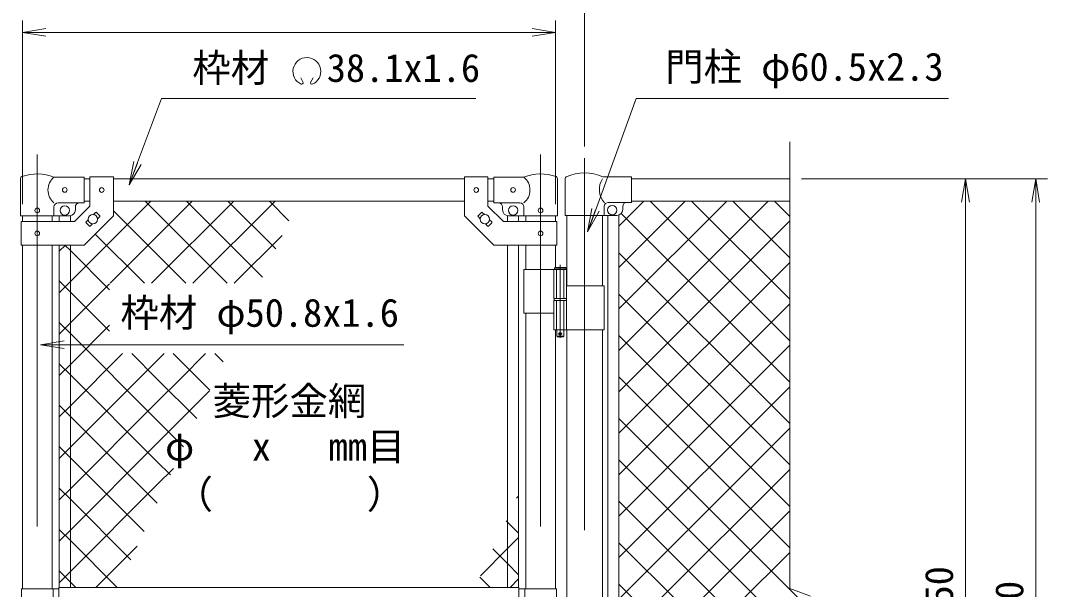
# Model space of a CAD drawing. Units: millimetres, scale not verified. Extents: x -4200 to 4200, y -2970 to 2970.
# Drawn here: x -2564 to -812, y 760 to 1732 of the extents above; entities that cross this region are included whole.
import ezdxf
from ezdxf.enums import TextEntityAlignment as Align

# ---------------------------------------------------------------- set-up
doc = ezdxf.new("R2010")
doc.units = ezdxf.units.MM
doc.header["$LTSCALE"] = 20
doc.linetypes.add('DASHED', pattern=[7.5, 6, -1.5])
doc.linetypes.add('USER1', pattern=[50.8, 31.75, -6.35, 6.35, -6.35])
for name, color, linetype, lineweight in [('0-1_D-BMK', 2, 'USER1', 13), ('0-2_D-STR1', 1, 'Continuous', 18), ('0-3_D-STR3', 3, 'Continuous', 13), ('0-4_D-STR-DIM', 7, 'Continuous', 9), ('0-5_0', 3, 'Continuous', 18), ('0-6_D-STR-TXT', 7, 'Continuous', 9), ('0-7_D-STR2', 7, 'Continuous', 9)]:
    doc.layers.add(name, color=color, linetype=linetype, lineweight=lineweight)
doc.styles.add('ＭＳ ゴシック', font='')
doc.styles.get('ＭＳ ゴシック').set_extended_font_data('MS Gothic')

# ---------------------------------------------------------------- blocks, each defined once
blk = doc.blocks.new('_Open')
at = {"layer": '0-5_0', "color": 7, "lineweight": 9}
blk.add_line((-20, 3.33), (0, 0), dxfattribs=at)
blk.add_lwpolyline([(-20, -3.33), (0, 0), (-20, 0)], dxfattribs=at)

msp = doc.modelspace()

# ---------------------------------------------------------------- linework, layer by layer
at = {"layer": '0-1_D-BMK'}
for p, q in [((-2535.9, 1503.1), (-2535.9, -35.29)), ((-1676.7, 1503.1), (-1676.7, -35.29)), ((-1601.55, 1496.61), (-1601.55, -120.04)), ((-1643.28, 1314.79), (-1643.28, 1189.9)), ((-1646.9, 1196.87), (-1639.65, 1196.87))]:
    msp.add_line(p, q, dxfattribs=at)
at = {"layer": '0-2_D-STR1'}
for p, q in [((-2455.9, 1461.37), (-2445.9, 1461.37)), ((-2405.9, 1461.37), (-1806.7, 1461.37)), ((-1766.7, 1461.37), (-1756.7, 1461.37)), ((-1521.55, 1461.37), (-1251.55, 1461.37)), ((-2455.9, 1423.37), (-2445.9, 1423.37)), ((-2405.9, 1423.37), (-1806.7, 1423.37)), ((-1766.7, 1423.37), (-1756.7, 1423.37)), ((-1521.55, 1423.37), (-1251.55, 1423.37)), ((-2561.3, 1398.37), (-2561.3, 1388.32)), ((-2510.5, 1398.37), (-2510.5, 1388.32)), ((-1702.1, 1398.37), (-1702.1, 1388.32)), ((-1651.3, 1398.37), (-1651.3, 1388.32)), ((-1631.8, 1399.07), (-1631.8, 1278.87)), ((-1571.3, 1399.07), (-1571.3, 1278.87)), ((-2561.3, 1348.32), (-2561.3, 761.37)), ((-2510.5, 1348.32), (-2510.5, 761.37)), ((-1702.1, 1348.32), (-1702.1, 1306.87)), ((-1651.3, 1348.32), (-1651.3, 1309.87)), ((-1702.1, 1231.87), (-1702.1, 761.37)), ((-1651.3, 1203.87), (-1651.3, 761.37)), ((-1631.8, 1203.87), (-1631.8, 746.87)), ((-1571.3, 1203.87), (-1571.3, 746.87))]:
    msp.add_line(p, q, dxfattribs=at)
at = {"layer": '0-3_D-STR3'}
for p, q in [((-2564.45, 1398.37), (-2564.45, 1462.06)), ((-2455.9, 1464.37), (-2507.35, 1464.37)), ((-2455.9, 1464.37), (-2455.9, 1420.37)), ((-2445.9, 1464.57), (-2445.9, 1414.89)), ((-2445.9, 1464.57), (-2405.9, 1464.57)), ((-2405.9, 1464.57), (-2405.9, 1398.32)), ((-1806.7, 1464.57), (-1806.7, 1398.32)), ((-1766.7, 1464.57), (-1806.7, 1464.57)), ((-1766.7, 1464.57), (-1766.7, 1414.89)), ((-1756.7, 1464.37), (-1705.25, 1464.37)), ((-1756.7, 1464.37), (-1756.7, 1420.37)), ((-1648.15, 1398.37), (-1648.15, 1462.06)), ((-1634.95, 1461.92), (-1634.95, 1399.07)), ((-1570.41, 1465.07), (-1521.55, 1465.07)), ((-1521.55, 1421.07), (-1521.55, 1465.07)), ((-2455.9, 1420.37), (-2500.35, 1420.37)), ((-1756.7, 1420.37), (-1712.25, 1420.37)), ((-1561.15, 1421.07), (-1521.55, 1421.07)), ((-2507.35, 1398.37), (-2507.35, 1413.37)), ((-2472.46, 1388.32), (-2445.9, 1414.89)), ((-2470.9, 1413.37), (-2470.9, 1408.37)), ((-2440.02, 1400.27), (-2436.3, 1403.98)), ((-2434.89, 1403.98), (-2429.23, 1398.33)), ((-1777.71, 1403.98), (-1783.36, 1398.33)), ((-1772.58, 1400.27), (-1776.29, 1403.98)), ((-1740.13, 1388.32), (-1766.7, 1414.89)), ((-1741.7, 1413.37), (-1741.7, 1408.37)), ((-1705.25, 1398.37), (-1705.25, 1413.37)), ((-1568.15, 1414.07), (-1568.15, 1399.07)), ((-1536.55, 1409.07), (-1536.55, 1414.07)), ((-2564.45, 1398.37), (-2507.35, 1398.37)), ((-2563.6, 1388.32), (-2472.46, 1388.32)), ((-2563.6, 1388.32), (-2563.6, 1348.32)), ((-2507.35, 1398.37), (-2480.9, 1398.37)), ((-2498.4, 1398.37), (-2498.4, 1388.32)), ((-2479.4, 1398.37), (-2479.4, 1388.32)), ((-2452.56, 1387.72), (-2448.85, 1391.44)), ((-2452.56, 1386.31), (-2446.91, 1380.65)), ((-2432.94, 1393.2), (-2429.23, 1396.91)), ((-1779.65, 1393.2), (-1783.36, 1396.91)), ((-1760.03, 1386.31), (-1765.69, 1380.65)), ((-1760.03, 1387.72), (-1763.74, 1391.44)), ((-1649, 1388.32), (-1740.13, 1388.32)), ((-1733.2, 1398.37), (-1733.2, 1388.32)), ((-1705.25, 1398.37), (-1731.7, 1398.37)), ((-1714.2, 1398.37), (-1714.2, 1388.32)), ((-1648.15, 1398.37), (-1705.25, 1398.37)), ((-1649, 1388.32), (-1649, 1348.32)), ((-1634.95, 1399.07), (-1546.55, 1399.07)), ((-1562.2, 746.87), (-1562.2, 1399.07)), ((-1543.2, 746.87), (-1543.2, 1399.65)), ((-2445.49, 1380.65), (-2441.78, 1384.37)), ((-1767.1, 1380.65), (-1770.82, 1384.37)), ((-2498.4, 1348.32), (-2498.4, 763.87)), ((-2479.4, 1348.32), (-2479.4, 763.87)), ((-1733.2, 1348.32), (-1733.2, 763.87)), ((-1714.2, 1348.32), (-1714.2, 763.87)), ((-1705.25, 1306.87), (-1705.25, 1231.87)), ((-1705.25, 1306.87), (-1632.48, 1306.87)), ((-1654.08, 1306.87), (-1654.08, 1256.87)), ((-1633.28, 1308.87), (-1653.28, 1308.87)), ((-1652.28, 1309.87), (-1634.28, 1309.87)), ((-1633.28, 1308.87), (-1634.28, 1309.87)), ((-1633.28, 1308.87), (-1633.28, 1306.87)), ((-1632.48, 1306.87), (-1632.48, 1256.87)), ((-1632.48, 1278.87), (-1568.25, 1278.87)), ((-1568.25, 1278.87), (-1568.25, 1203.87)), ((-1654.08, 1256.87), (-1632.48, 1256.87)), ((-1654.08, 1253.87), (-1632.48, 1253.87)), ((-1654.08, 1253.87), (-1654.08, 1203.87)), ((-1653.78, 1256.87), (-1653.78, 1253.87)), ((-1653.78, 1253.87), (-1632.78, 1253.87)), ((-1632.78, 1256.87), (-1632.78, 1253.87)), ((-1632.48, 1253.87), (-1632.48, 1203.87)), ((-1705.25, 1231.87), (-1654.3, 1231.87)), ((-1654.08, 1203.87), (-1568.25, 1203.87)), ((-1649.28, 1203.87), (-1649.28, 1192.87)), ((-1648.28, 1191.87), (-1649.28, 1192.87)), ((-1638.28, 1191.87), (-1637.28, 1192.87)), ((-1648.28, 1191.87), (-1638.28, 1191.87)), ((-2562.9, 761.37), (-2562.9, 742.87)), ((-2562.9, 761.37), (-2498.8, 761.37)), ((-2508.9, 761.37), (-2508.9, 742.87)), ((-2498.8, 763.87), (-1713.8, 763.87)), ((-2498.8, 742.87), (-2498.8, 763.87)), ((-1713.8, 708.87), (-1713.8, 763.87)), ((-1649.7, 761.37), (-1713.8, 761.37)), ((-1703.7, 761.37), (-1703.7, 711.37)), ((-1649.7, 761.37), (-1649.7, 711.37))]:
    msp.add_line(p, q, dxfattribs=at)
at = {"layer": '0-3_D-STR3', "linetype": 'DASHED'}
for p, q in [((-1649.58, 1306.87), (-1649.58, 1256.87)), ((-1636.98, 1306.87), (-1636.98, 1256.87)), ((-1649.58, 1253.87), (-1649.58, 1203.87)), ((-1636.98, 1253.87), (-1636.98, 1203.87))]:
    msp.add_line(p, q, dxfattribs=at)
at = {"layer": '0-3_D-STR3'}
for points in [[(-2563.6, 1348.32), (-2455.9, 1348.32), (-2405.9, 1398.32)], [(-1649, 1348.32), (-1756.7, 1348.32), (-1806.7, 1398.32)], [(-1652.28, 1309.87), (-1653.28, 1308.87), (-1653.28, 1306.87)], [(-1637.28, 1203.87), (-1637.28, 1192.87), (-1649.28, 1192.87)]]:
    msp.add_lwpolyline(points, dxfattribs=at)
for centre, radius in [((-2488.9, 1442.37), 4), ((-2425.9, 1442.32), 4), ((-1786.7, 1442.32), 4), ((-1723.7, 1442.37), 4), ((-2535.9, 1407.37), 4), ((-2488.9, 1407.37), 8), ((-1723.7, 1407.37), 8), ((-1676.7, 1407.37), 4), ((-1554.55, 1408.07), 8), ((-2440.9, 1392.32), 8), ((-1771.7, 1392.32), 8), ((-2535.9, 1368.32), 4), ((-1676.7, 1368.32), 4), ((-1643.28, 1196.87), 2.5)]:
    msp.add_circle(centre, radius, dxfattribs=at)
for centre, radius, start, end in [((-2561.15, 1462.06), 3.3, 109.22051, 180), ((-2535.9, 1389.64), 80, 69.0916, 109.22051), ((-2489.15, 1442.37), 28.55, 129.59418, 230.40582), ((-1676.7, 1389.64), 80, 70.77949, 110.9084), ((-1723.44, 1442.37), 28.55, 309.59418, 50.40582), ((-1651.45, 1462.06), 3.3, 0, 70.77949), ((-1631.65, 1461.92), 3.3, 113.10629, 180), ((-1601.55, 1391.37), 80, 67.09875, 113.10629), ((-1543.02, 1443.12), 33.4, 146.35914, 222.2959), ((-2500.35, 1413.37), 7, 90, 180), ((-2463.9, 1413.37), 7, 90, 180), ((-1748.7, 1413.37), 7, 0, 90), ((-1712.25, 1413.37), 7, 0, 90), ((-1561.15, 1414.07), 7, 90, 180), ((-1529.55, 1414.07), 7, 90, 180), ((-2480.9, 1408.37), 10, 270, 0), ((-2435.59, 1403.28), 1, 45, 135), ((-1777, 1403.28), 1, 45, 135), ((-1731.7, 1408.37), 10, 180, 270), ((-1546.55, 1409.07), 10, 270, 0), ((-2451.86, 1387.01), 1, 135, 225), ((-2429.94, 1397.62), 1, 315, 45), ((-1782.66, 1397.62), 1, 135, 225), ((-1760.74, 1387.01), 1, 315, 45), ((-2446.2, 1381.36), 1, 225, 315), ((-1766.39, 1381.36), 1, 225, 315)]:
    msp.add_arc(centre, radius, start, end, dxfattribs=at)
at = {"layer": '0-4_D-STR-DIM'}
for p, q in [((-1601.55, 1516.61), (-1601.55, 1851.37)), ((-2561.3, 1418.37), (-2561.3, 1731.37)), ((-1651.3, 1418.37), (-1651.3, 1731.37)), ((-2521.3, 1711.37), (-1691.3, 1711.37)), ((-1251.55, 762.02), (-1251.55, 1524.37)), ((-1231.55, 1461.37), (-931.55, 1461.37)), ((-1231.55, 1461.37), (-811.55, 1461.37)), ((-951.55, 51.37), (-951.55, 1421.37)), ((-831.55, 1.37), (-831.55, 1421.37)), ((-1216.31, 749.19), (-1251.55, 762.02))]:
    msp.add_line(p, q, dxfattribs=at)
at = {"layer": '0-6_D-STR-TXT'}
for p, q in [((-2082.01, 1625.75), (-2085.84, 1633.96)), ((-2069.42, 1625.74), (-2064.9, 1633.58))]:
    msp.add_line(p, q, dxfattribs=at)
for points in [[(-1787.47, 1598.46), (-2323.67, 1598.46), (-2378.23, 1452.8)], [(-980.65, 1598.46), (-1513.81, 1598.46), (-1595.74, 1372.73)], [(-1910.16, 1178.29), (-2330.99, 1178.29), (-2528.14, 1178.29)]]:
    msp.add_lwpolyline(points, dxfattribs=at)
for centre, radius, start, end in [((-2075.72, 1644.63), 23.75, 292.92895, 245.65759), ((-2084.47, 1625.29), 2.5, 245.55066, 10.6575), ((-2066.97, 1625.28), 2.5, 169.34241, 276.63708)]:
    msp.add_arc(centre, radius, start, end, dxfattribs=at)
at = {"layer": '0-7_D-STR2'}
for p, q in [((-2411.65, 1283.07), (-2271.35, 1423.37)), ((-2211.54, 1283.07), (-2351.84, 1423.37)), ((-2340.94, 1283.07), (-2200.64, 1423.37)), ((-2151.2, 1293.44), (-2281.13, 1423.37)), ((-2270.23, 1283.07), (-2129.93, 1423.37)), ((-2128.72, 1341.67), (-2210.42, 1423.37)), ((-2106.23, 1389.89), (-2139.71, 1423.37)), ((-1543.2, 1380.65), (-1500.48, 1423.37)), ((-1543.2, 1309.94), (-1429.77, 1423.37)), ((-1543.2, 1239.23), (-1359.06, 1423.37)), ((-1543.2, 1168.52), (-1288.35, 1423.37)), ((-1251.55, 1185.11), (-1489.8, 1423.37)), ((-1251.55, 1255.82), (-1419.09, 1423.37)), ((-1251.55, 1326.53), (-1348.38, 1423.37)), ((-1251.55, 1397.25), (-1277.67, 1423.37)), ((-2282.25, 1283.07), (-2405.9, 1406.71)), ((-1543.2, 1097.81), (-1251.55, 1389.46)), ((-1251.55, 1114.4), (-1539.33, 1402.19)), ((-2352.96, 1283.07), (-2437.05, 1367.16)), ((-2199.52, 1283.07), (-2118.05, 1364.54)), ((-2498.4, 1337.75), (-2487.83, 1348.32)), ((-1251.55, 1043.69), (-1543.2, 1335.34)), ((-1543.2, 1027.1), (-1251.55, 1318.75)), ((-2479.4, 1215.33), (-2412.45, 1282.28)), ((-1251.55, 972.98), (-1543.2, 1264.63)), ((-1543.2, 956.39), (-1251.55, 1248.04)), ((-2479.4, 1197.37), (-2498.4, 1216.37)), ((-2498.4, 1196.33), (-2479.4, 1215.33)), ((-2479.4, 1144.62), (-2412.45, 1211.57)), ((-2331.55, 1049.52), (-2479.4, 1197.37)), ((-1251.55, 902.27), (-1543.2, 1193.92)), ((-1543.2, 885.67), (-1251.55, 1177.32)), ((-2218.66, 1148.77), (-2232.96, 1163.07)), ((-2479.4, 1126.66), (-2498.4, 1145.66)), ((-2498.4, 1125.62), (-2479.4, 1144.62)), ((-2331.55, 978.81), (-2479.4, 1126.66)), ((-1251.55, 831.56), (-1543.2, 1123.21)), ((-1543.2, 814.96), (-1251.55, 1106.61)), ((-2331.55, 1009.62), (-2241.62, 1099.55)), ((-2479.4, 1055.95), (-2498.4, 1074.95)), ((-2331.55, 908.1), (-2479.4, 1055.95)), ((-1233.6, 742.9), (-1543.2, 1052.5)), ((-2286.13, 1004.1), (-2331.55, 1049.52)), ((-1540.58, 746.87), (-1251.55, 1035.9)), ((-2479.4, 985.24), (-2498.4, 1004.24)), ((-2479.4, 861.77), (-2331.55, 1009.62)), ((-2353.59, 859.43), (-2479.4, 985.24)), ((-2308.61, 955.88), (-2331.55, 978.81)), ((-2331.55, 938.91), (-2303.4, 967.06)), ((-1480.37, 736.37), (-1251.55, 965.19)), ((-2479.4, 914.53), (-2498.4, 933.53)), ((-2479.4, 791.06), (-2331.55, 938.91)), ((-2376.07, 811.21), (-2479.4, 914.53)), ((-1717.67, 916.39), (-1714.2, 919.87)), ((-2331.1, 907.65), (-2331.55, 908.1)), ((-1368.49, 736.37), (-1543.2, 911.08)), ((-1409.66, 736.37), (-1251.55, 894.48)), ((-1733.2, 875.44), (-1735.63, 877.87)), ((-2479.4, 843.82), (-2498.4, 862.82)), ((-2498.4, 842.77), (-2479.4, 861.77)), ((-1714.2, 856.44), (-1733.2, 875.44)), ((-2399.44, 763.87), (-2479.4, 843.82)), ((-2435.88, 763.87), (-2365.18, 834.57)), ((-1733.2, 804.73), (-1758.12, 829.65)), ((-1439.2, 736.37), (-1543.2, 840.37)), ((-1338.95, 736.37), (-1251.55, 823.77)), ((-2479.4, 773.11), (-2498.4, 792.11)), ((-2498.4, 772.06), (-2479.4, 791.06)), ((-1714.2, 785.73), (-1733.2, 804.73)), ((-2470.16, 763.87), (-2479.4, 773.11)), ((-1763.05, 763.87), (-1780.61, 781.43)), ((-1728.77, 763.87), (-1714.2, 778.44)), ((-1520.41, 746.87), (-1543.2, 769.66))]:
    msp.add_line(p, q, dxfattribs=at)
for points in [[(-2498.4, 1267.04), (-2479.4, 1286.04), (-2342.07, 1423.37)], [(-2412.45, 1271.84), (-2479.4, 1338.79), (-2488.92, 1348.32)], [(-2412.45, 1201.13), (-2479.4, 1268.08), (-2498.4, 1287.08)], [(-2498.4, 1054.9), (-2479.4, 1073.9), (-2390.23, 1163.07)], [(-2498.4, 984.19), (-2479.4, 1003.19), (-2319.52, 1163.07)], [(-2498.4, 913.48), (-2479.4, 932.48), (-2331.55, 1080.33), (-2290.51, 1121.37), (-2248.81, 1163.07)], [(-2263.64, 1052.33), (-2331.55, 1120.23), (-2374.38, 1163.07)], [(-2241.15, 1100.55), (-2261.97, 1121.37), (-2303.67, 1163.07)], [(-1285.44, 724.03), (-1297.77, 736.37), (-1543.2, 981.79)], [(-1779.46, 783.89), (-1733.2, 830.16), (-1714.2, 849.16)]]:
    msp.add_lwpolyline(points, dxfattribs=at)

# ---------------------------------------------------------------- block references
at = {"layer": '0-4_D-STR-DIM', "xscale": 2, "yscale": 2}
for p, rotation in [((-2561.3, 1711.37), 180), ((-951.55, 1461.37), 90), ((-831.55, 1461.37), 90)]:
    msp.add_blockref('_Open', p, dxfattribs=dict(at, rotation=rotation))
msp.add_blockref('_Open', (-1651.3, 1711.37), dxfattribs=at)
at = {"layer": '0-6_D-STR-TXT', "xscale": 2, "yscale": 2}
for p, rotation in [((-2378.93, 1450.93), 249.46512), ((-1596.42, 1370.85), 250.05227), ((-2530.14, 1178.29), 180)]:
    msp.add_blockref('_Open', p, dxfattribs=dict(at, rotation=rotation))

# ---------------------------------------------------------------- texts
at = {"layer": '0-4_D-STR-DIM', "style": 'ＭＳ ゴシック'}
for s, p in [('1450', (-958.29, 669.47)), ('1500', (-838.29, 644.47))]:
    msp.add_text(s, height=48.09, rotation=90, dxfattribs=at).set_placement(p, align=Align.BOTTOM_LEFT)
at = {"layer": '0-6_D-STR-TXT', "style": 'ＭＳ ゴシック'}
for s, p in [('門柱 φ60.5x2.3', (-1464.15, 1614.35)), ('枠材 \u300038.1x1.6', (-2271.22, 1612.32)), ('枠材 φ50.8x1.6', (-2393.92, 1194.43)), ('菱形金網', (-2236.5, 1043.77)), ('φ\u3000 x\u3000 mm目', (-2317.71, 966.18)), ('（\u3000\u3000\u3000\u3000）', (-2301.47, 884.53))]:
    msp.add_text(s, height=48.09, dxfattribs=at).set_placement(p, align=Align.BOTTOM_LEFT)

doc.saveas('drawing.dxf')
